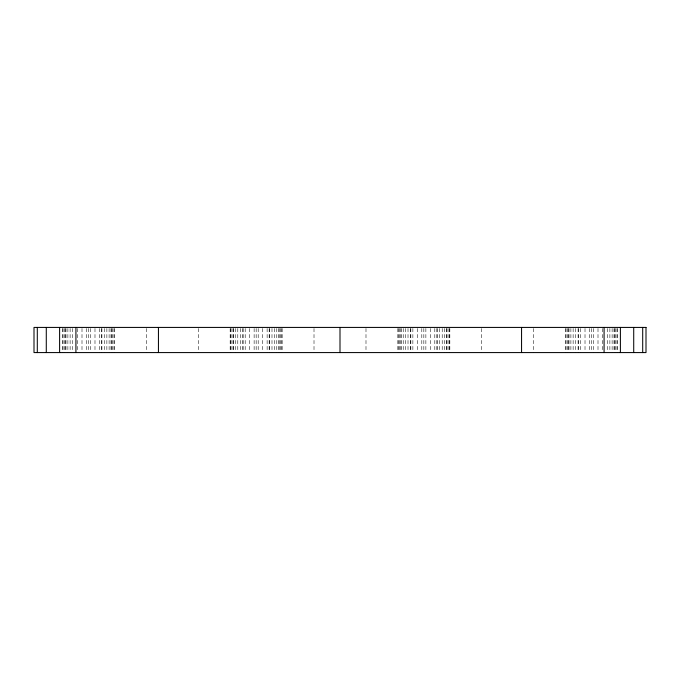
<?xml version="1.0" encoding="UTF-8"?>
<svg xmlns="http://www.w3.org/2000/svg" width="680" height="680" viewBox="0 0 680 680"><rect width="100%" height="100%" fill="white"/><g stroke="black" fill="none" stroke-linecap="round" stroke-linejoin="round"><path stroke-width="0.51" stroke-dasharray="3.4 2.55" d="M617.5 328.466L617.5 352.58M616.956 328.466L616.956 352.58M615.757 328.466L615.757 352.58M614.558 328.466L614.558 352.58M614.014 328.466L614.014 351.534M612.119 328.466L612.119 352.58M609.884 328.466L609.884 351.534M607.333 328.466L607.333 351.534M602.471 328.466L602.471 351.534M598 328.466L598 352.58M593.538 328.466L593.538 352.58M591.506 328.466L591.506 351.534M589.475 328.466L589.475 351.534M585.012 328.466L585.012 351.534M580.542 328.466L580.542 352.58M578.51 328.466L578.51 352.58M578.093 328.466L578.093 352.58M575.679 328.466L575.679 352.58M573.13 328.466L573.13 351.534M570.894 328.466L570.894 352.58M568.998 328.466L568.998 352.58M568.454 328.466L568.454 351.534M567.256 328.466L567.256 352.58M566.058 328.466L566.058 352.58M565.522 328.466L565.522 352.58M533.664 328.466L533.664 352.58M481.678 328.466L481.678 352.58M449.829 328.466L449.829 352.58M449.285 328.466L449.285 352.58M448.086 328.466L448.086 352.58M446.887 328.466L446.887 352.58M446.344 328.466L446.344 351.534M444.448 328.466L444.448 352.58M442.212 328.466L442.212 351.534M439.662 328.466L439.662 352.58M437.248 328.466L437.248 352.58M436.832 328.466L436.832 352.58M434.8 328.466L434.8 352.58M430.329 328.466L430.329 351.534M425.867 328.466L425.867 352.58M423.835 328.466L423.835 351.534M421.804 328.466L421.804 351.534M417.341 328.466L417.341 351.534M412.87 328.466L412.87 352.58M410.839 328.466L410.839 352.58M410.423 328.466L410.423 352.58M408.008 328.466L408.008 352.58M405.458 328.466L405.458 351.534M403.223 328.466L403.223 352.58M401.327 328.466L401.327 351.534M400.784 328.466L400.784 352.58M399.585 328.466L399.585 352.58M398.387 328.466L398.387 352.58M397.842 328.466L397.842 352.58M365.993 328.466L365.993 352.58M314.007 328.466L314.007 352.58M282.157 328.466L282.157 352.58M281.613 328.466L281.613 352.58M280.415 328.466L280.415 352.58M279.216 328.466L279.216 352.58M278.673 328.466L278.673 352.58M276.777 328.466L276.777 352.58M274.541 328.466L274.541 351.534M271.991 328.466L271.991 352.58M269.577 328.466L269.577 352.58M269.161 328.466L269.161 352.58M267.129 328.466L267.129 352.58M262.659 328.466L262.659 351.534M258.196 328.466L258.196 351.534M256.164 328.466L256.164 351.534M254.133 328.466L254.133 351.534M249.671 328.466L249.671 351.534M245.2 328.466L245.2 352.58M243.168 328.466L243.168 352.58M242.751 328.466L242.751 352.58M240.338 328.466L240.338 352.58M237.787 328.466L237.787 351.534M235.552 328.466L235.552 352.58M233.656 328.466L233.656 351.534M233.112 328.466L233.112 351.534M231.914 328.466L231.914 352.58M230.715 328.466L230.715 352.58M230.172 328.466L230.172 352.58M198.322 328.466L198.322 352.58M146.336 328.466L146.336 352.58M114.478 328.466L114.478 352.58M113.943 328.466L113.943 352.58M112.744 328.466L112.744 352.58M111.545 328.466L111.545 352.58M111.001 328.466L111.001 351.534M109.106 328.466L109.106 352.58M106.871 328.466L106.871 351.534M104.32 328.466L104.32 352.58M101.906 328.466L101.906 352.58M101.49 328.466L101.49 352.58M99.459 328.466L99.459 352.58M94.987 328.466L94.987 351.534M90.525 328.466L90.525 351.534M88.493 328.466L88.493 351.534M86.462 328.466L86.462 351.534M81.999 328.466L81.999 351.534M77.528 328.466L77.528 351.534M72.666 328.466L72.666 351.534M70.116 328.466L70.116 351.534M67.881 328.466L67.881 352.58M65.985 328.466L65.985 351.534M65.441 328.466L65.441 351.534M64.243 328.466L64.243 352.58M63.044 328.466L63.044 352.58M62.501 328.466L62.501 352.58"/><path stroke-width="1.02" d="M642.702 327.42L642.702 352.58M633.717 327.42L633.717 352.58M620.398 327.42L620.398 352.58M604.078 327.42L604.078 352.58M521.56 327.42L521.56 352.58M340 327.42L340 352.58M158.44 327.42L158.44 352.58M75.922 327.42L75.922 352.58M59.602 327.42L59.602 352.58M46.282 327.42L46.282 352.58M37.298 327.42L37.298 352.58M646 327.42L34 327.42L34 352.58L646 352.58L646 327.42"/></g></svg>
